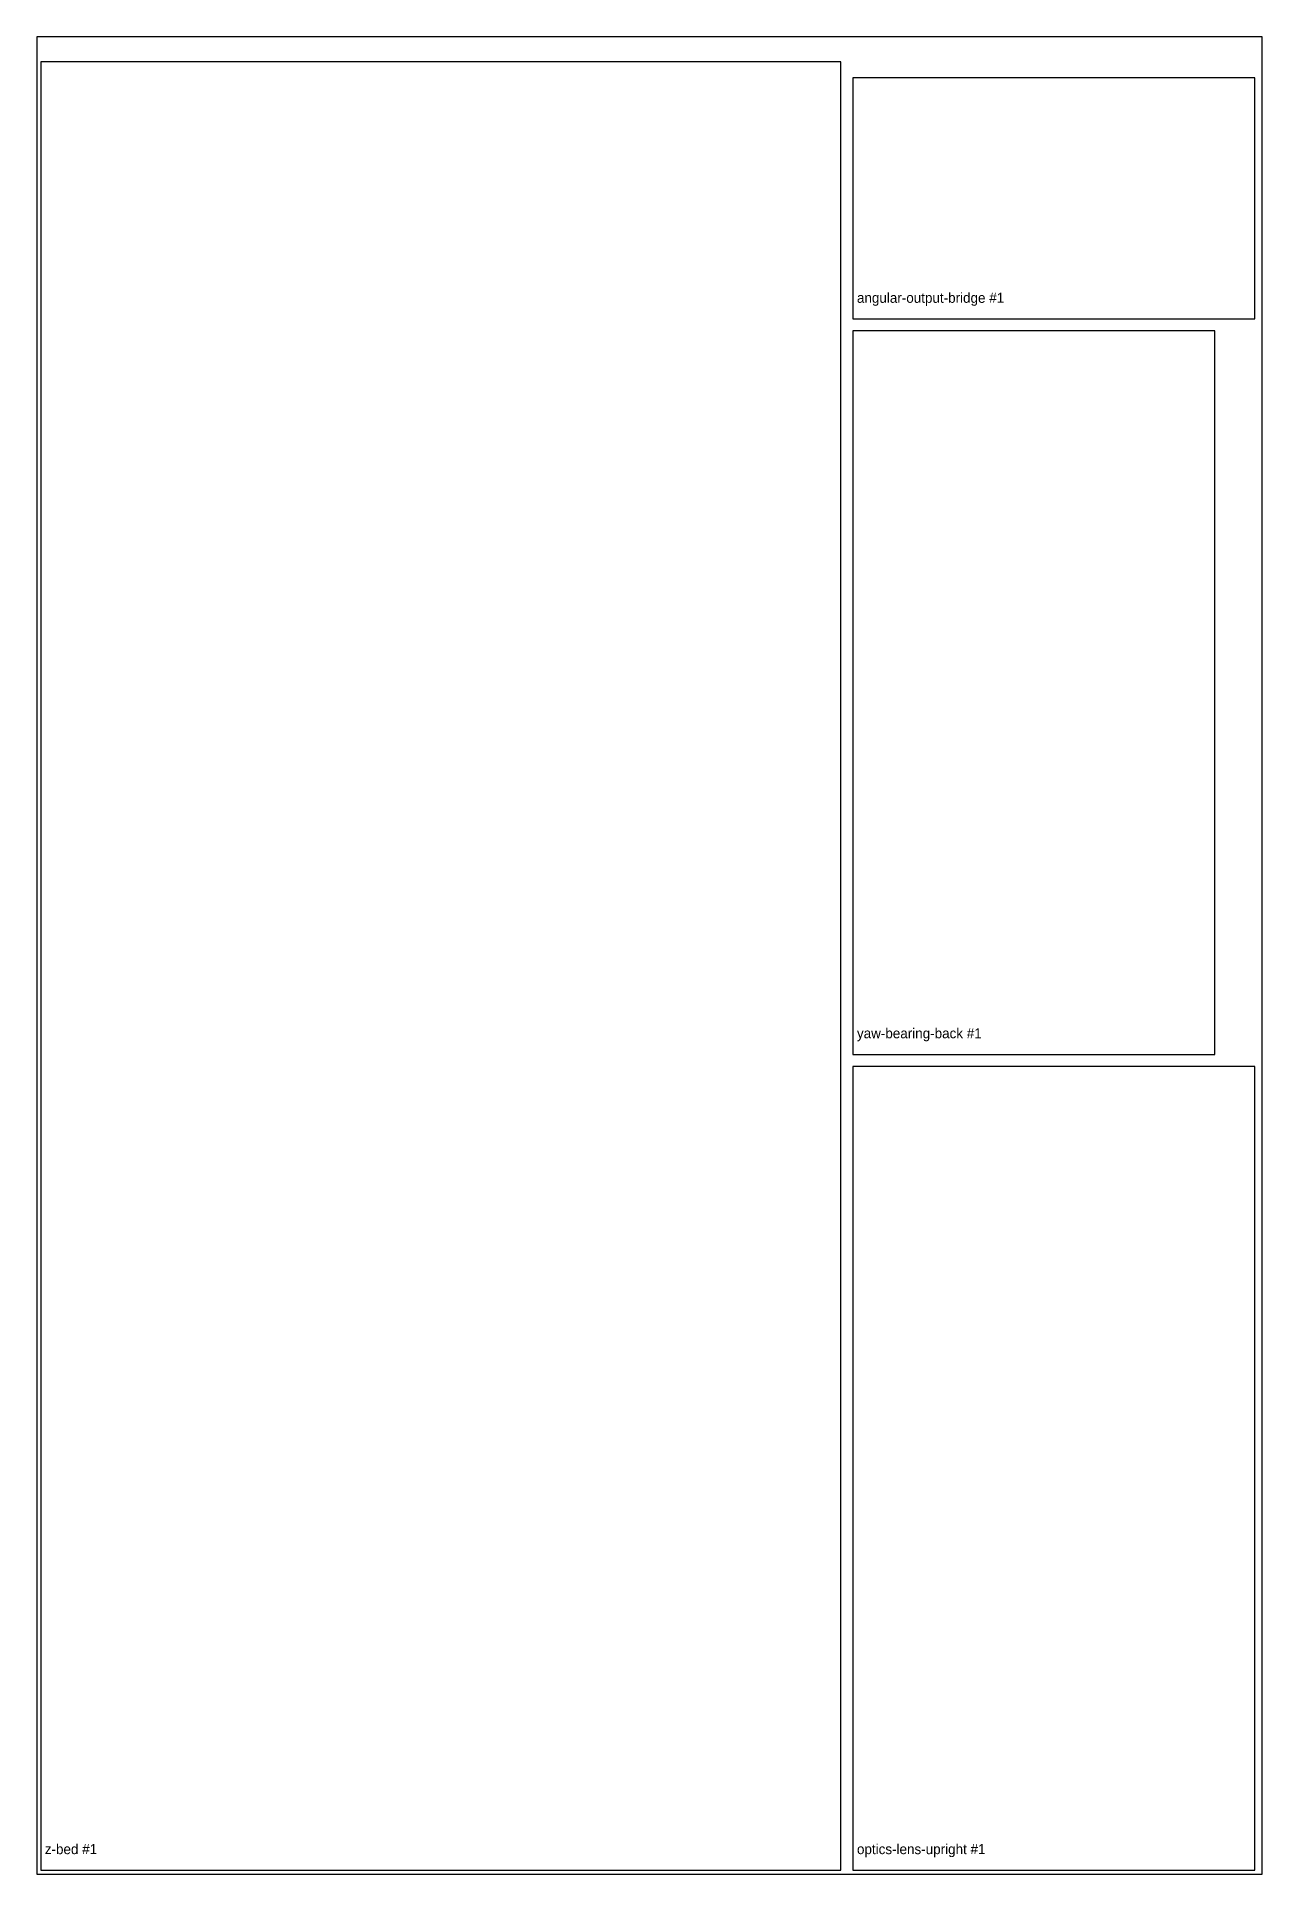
# Model space of a CAD drawing. Header units: millimetres. Extents: x 0 to 305, y 0 to 457.
import ezdxf

# ---------------------------------------------------------------- set-up
doc = ezdxf.new("R2010")
doc.units = ezdxf.units.MM

msp = doc.modelspace()

# ---------------------------------------------------------------- linework, layer by layer
for points in [[(0, 0), (304.8, 0), (304.8, 457.2), (0, 457.2)], [(1, 1), (200, 1), (200, 451), (1, 451)], [(203, 387), (303, 387), (303, 447), (203, 447)], [(203, 204), (293, 204), (293, 384), (203, 384)], [(203, 1), (303, 1), (303, 201), (203, 201)]]:
    msp.add_lwpolyline(points, close=True)

# ---------------------------------------------------------------- texts
for s, p in [('angular-output-bridge #1', (204, 391)), ('yaw-bearing-back #1', (204, 208)), ('z-bed #1', (2, 5)), ('optics-lens-upright #1', (204, 5))]:
    msp.add_text(s, height=2.5).set_placement(p)

doc.saveas('drawing.dxf')
